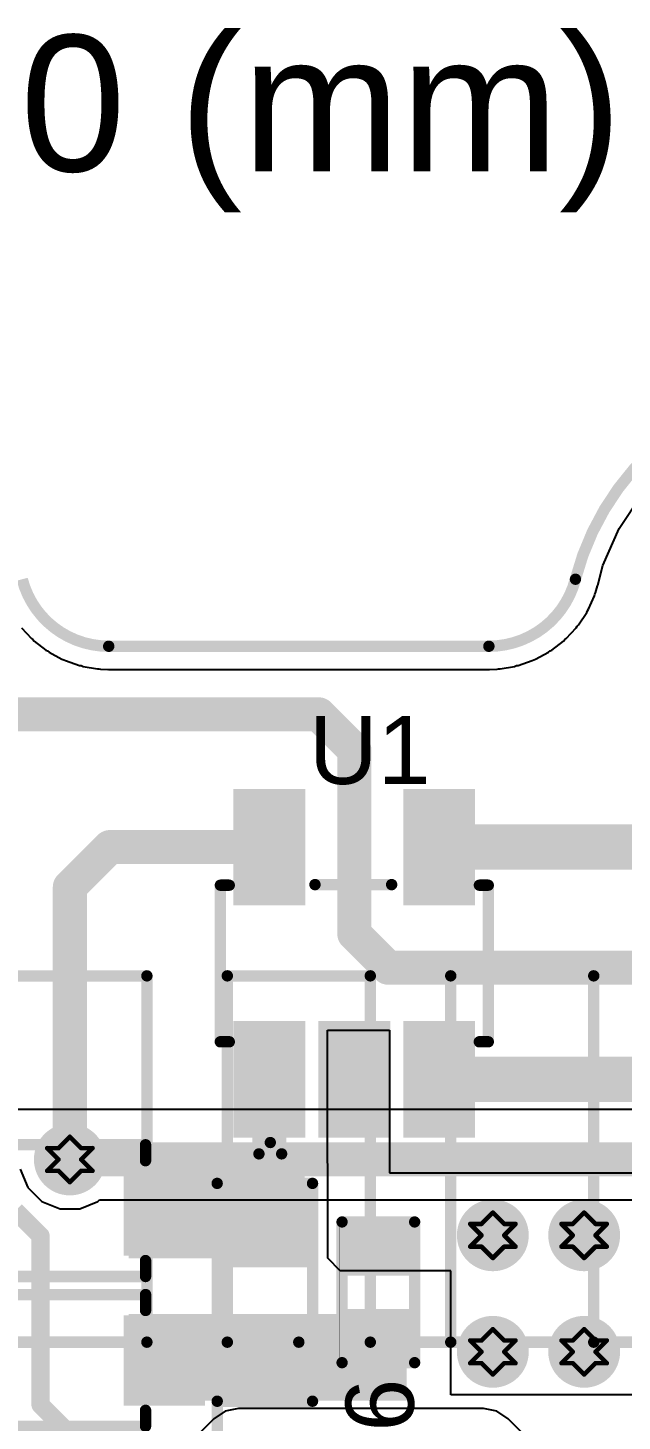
# Model space of a CAD drawing. Header units: inches. Extents: x -3 to 177, y -3 to 61.
# Drawn here: x 6.97 to 13.62, y 15.83 to 31.42 of the extents above; entities that cross this region are included whole.
import ezdxf

# ---------------------------------------------------------------- set-up
doc = ezdxf.new("R2010")
doc.units = ezdxf.units.IN
for name, color, linetype in [('Board Outline', 216, 'Continuous'), ('Bottom Layer', 5, 'Continuous'), ('Bottom Overlay', 54, 'Continuous'), ('Bottom Solder', 6, 'Continuous'), ('Dimension', 6, 'Continuous'), ('Drill Drawing', 1, 'Continuous'), ('Top Layer', 1, 'Continuous'), ('Top Overlay', 2, 'Continuous'), ('Top Paste', 8, 'Continuous'), ('Top Solder', 216, 'Continuous'), ('Via Holes', 16, 'Continuous')]:
    doc.layers.add(name, color=color, linetype=linetype)
doc.styles.add('Arial', font='', dxfattribs={"height": 0.2})
doc.styles.get('Arial').set_extended_font_data('Arial')

# ---------------------------------------------------------------- blocks, each defined once
blk = doc.blocks.new('SOT_23_5_1')
at = {"layer": 'Top Layer'}
for points in [[(-1.85, 1.25), (-0.75, 1.25), (-0.75, 0.65), (-1.85, 0.65)], [(0.75, 1.25), (1.85, 1.25), (1.85, 0.65), (0.75, 0.65)], [(-1.85, 0.3), (-0.75, 0.3), (-0.75, -0.3), (-1.85, -0.3)], [(-1.85, -0.65), (-0.75, -0.65), (-0.75, -1.25), (-1.85, -1.25)], [(0.75, -0.65), (1.85, -0.65), (1.85, -1.25), (0.75, -1.25)]]:
    blk.add_hatch(color=1, dxfattribs=at).paths.add_polyline_path(points)
at = {"layer": 'Top Paste'}
for points in [[(-1.85, 1.25), (-0.75, 1.25), (-0.75, 0.65), (-1.85, 0.65)], [(0.75, 1.25), (1.85, 1.25), (1.85, 0.65), (0.75, 0.65)], [(-1.85, 0.3), (-0.75, 0.3), (-0.75, -0.3), (-1.85, -0.3)], [(-1.85, -0.65), (-0.75, -0.65), (-0.75, -1.25), (-1.85, -1.25)], [(0.75, -0.65), (1.85, -0.65), (1.85, -1.25), (0.75, -1.25)]]:
    blk.add_hatch(color=8, dxfattribs=at).paths.add_polyline_path(points)
at = {"layer": 'Top Solder'}
for points in [[(-1.952, 1.352), (-0.648, 1.352), (-0.648, 0.548), (-1.952, 0.548)], [(0.648, 1.352), (1.952, 1.352), (1.952, 0.548), (0.648, 0.548)], [(-1.952, 0.402), (-0.648, 0.402), (-0.648, -0.402), (-1.952, -0.402)], [(-1.952, -0.548), (-0.648, -0.548), (-0.648, -1.352), (-1.952, -1.352)], [(0.648, -0.548), (1.952, -0.548), (1.952, -1.352), (0.648, -1.352)]]:
    blk.add_hatch(color=216, dxfattribs=at).paths.add_polyline_path(points)
at = {"layer": 'Top Overlay'}
for points in [[(-0.879, 1.499, 0.127, 0.127, 0), (-0.879, 1.399, 0.127, 0.127, 0)], [(-0.879, 1.499, 0.127, 0.127, 0), (0.874, 1.499, 0.127, 0.127, 0)], [(0.874, 1.499, 0.127, 0.127, 0), (0.874, 1.399, 0.127, 0.127, 0)], [(-2.134, 1.067, 0.127, 0.127, 0), (-2.134, 0.813, 0.127, 0.127, 0)], [(-2.134, 1.067, 0.127, 0.127, 0), (-2.007, 0.94, 0.127, 0.127, 0)], [(-2.007, 0.94, 0.127, 0.127, 0), (-2.134, 0.813, 0.127, 0.127, 0)], [(0.88, 0.44, 0.127, 0.127, 0), (0.88, -0.418, 0.127, 0.127, 0)], [(-0.879, -1.399, 0.127, 0.127, 0), (-0.879, -1.499, 0.127, 0.127, 0)], [(0.874, -1.399, 0.127, 0.127, 0), (0.874, -1.499, 0.127, 0.127, 0)], [(-0.879, -1.499, 0.127, 0.127, 0), (0.874, -1.499, 0.127, 0.127, 0)]]:
    blk.add_lwpolyline(points, format="xyseb", dxfattribs=at)
for points in [[(-0.911, 1.499, 0.0635, 0.0635, 1), (-0.847, 1.499, 0.0635, 0.0635, 1)], [(-0.911, 1.499, 0.0635, 0.0635, 1), (-0.847, 1.499, 0.0635, 0.0635, 1)], [(0.842, 1.499, 0.0635, 0.0635, 1), (0.905, 1.499, 0.0635, 0.0635, 1)], [(0.842, 1.499, 0.0635, 0.0635, 1), (0.905, 1.499, 0.0635, 0.0635, 1)], [(-0.911, 1.399, 0.0635, 0.0635, 1), (-0.847, 1.399, 0.0635, 0.0635, 1)], [(0.842, 1.399, 0.0635, 0.0635, 1), (0.905, 1.399, 0.0635, 0.0635, 1)], [(-2.165, 1.067, 0.0635, 0.0635, 1), (-2.102, 1.067, 0.0635, 0.0635, 1)], [(-2.165, 1.067, 0.0635, 0.0635, 1), (-2.102, 1.067, 0.0635, 0.0635, 1)], [(-2.038, 0.94, 0.0635, 0.0635, 1), (-1.975, 0.94, 0.0635, 0.0635, 1)], [(-2.038, 0.94, 0.0635, 0.0635, 1), (-1.975, 0.94, 0.0635, 0.0635, 1)], [(-2.165, 0.813, 0.0635, 0.0635, 1), (-2.102, 0.813, 0.0635, 0.0635, 1)], [(-2.165, 0.813, 0.0635, 0.0635, 1), (-2.102, 0.813, 0.0635, 0.0635, 1)], [(0.848, 0.44, 0.0635, 0.0635, 1), (0.912, 0.44, 0.0635, 0.0635, 1)], [(0.848, -0.418, 0.0635, 0.0635, 1), (0.912, -0.418, 0.0635, 0.0635, 1)], [(-0.911, -1.399, 0.0635, 0.0635, 1), (-0.847, -1.399, 0.0635, 0.0635, 1)], [(0.842, -1.399, 0.0635, 0.0635, 1), (0.905, -1.399, 0.0635, 0.0635, 1)], [(-0.911, -1.499, 0.0635, 0.0635, 1), (-0.847, -1.499, 0.0635, 0.0635, 1)], [(-0.911, -1.499, 0.0635, 0.0635, 1), (-0.847, -1.499, 0.0635, 0.0635, 1)], [(0.842, -1.499, 0.0635, 0.0635, 1), (0.905, -1.499, 0.0635, 0.0635, 1)], [(0.842, -1.499, 0.0635, 0.0635, 1), (0.905, -1.499, 0.0635, 0.0635, 1)]]:
    blk.add_lwpolyline(points, format="xyseb", close=True, dxfattribs=at)
blk = doc.blocks.new('SOD_323_8')
at = {"layer": 'Top Layer'}
for points in [[(-0.75, -0.45), (-1.55, -0.45), (-1.55, 0.45), (-0.75, 0.45)], [(1.55, -0.45), (0.75, -0.45), (0.75, 0.45), (1.55, 0.45)]]:
    blk.add_hatch(color=1, dxfattribs=at).paths.add_polyline_path(points)
at = {"layer": 'Top Overlay'}
for points in [[(-2.007, 0.483), (-0.914, 0.483), (-0.914, 0.787), (-2.007, 0.787)], [(-2.007, -0.508), (-1.575, -0.508), (-1.575, 0.508), (-2.007, 0.508)], [(-2.007, -0.787), (-0.914, -0.787), (-0.914, -0.483), (-2.007, -0.483)]]:
    blk.add_hatch(color=2, dxfattribs=at).paths.add_polyline_path(points)
at = {"layer": 'Top Paste'}
for points in [[(-0.75, -0.45), (-1.55, -0.45), (-1.55, 0.45), (-0.75, 0.45)], [(1.55, -0.45), (0.75, -0.45), (0.75, 0.45), (1.55, 0.45)]]:
    blk.add_hatch(color=8, dxfattribs=at).paths.add_polyline_path(points)
at = {"layer": 'Top Solder'}
for points in [[(-0.695, -0.505), (-1.605, -0.505), (-1.605, 0.505), (-0.695, 0.505)], [(1.605, -0.505), (0.695, -0.505), (0.695, 0.505), (1.605, 0.505)]]:
    blk.add_hatch(color=216, dxfattribs=at).paths.add_polyline_path(points)
at = {"layer": 'Top Overlay'}
for points in [[(-0.914, 0.737, 0.127, 0.127, 0), (0.94, 0.737, 0.127, 0.127, 0)], [(0.94, 0.559, 0.127, 0.127, 0), (0.94, 0.737, 0.127, 0.127, 0)], [(0.94, -0.737, 0.127, 0.127, 0), (0.94, -0.559, 0.127, 0.127, 0)], [(-0.914, -0.737, 0.127, 0.127, 0), (0.94, -0.737, 0.127, 0.127, 0)]]:
    blk.add_lwpolyline(points, format="xyseb", dxfattribs=at)
for points in [[(-0.946, 0.737, 0.0635, 0.0635, 1), (-0.883, 0.737, 0.0635, 0.0635, 1)], [(0.908, 0.737, 0.0635, 0.0635, 1), (0.972, 0.737, 0.0635, 0.0635, 1)], [(0.908, 0.737, 0.0635, 0.0635, 1), (0.972, 0.737, 0.0635, 0.0635, 1)], [(0.908, 0.559, 0.0635, 0.0635, 1), (0.972, 0.559, 0.0635, 0.0635, 1)], [(0.908, -0.559, 0.0635, 0.0635, 1), (0.972, -0.559, 0.0635, 0.0635, 1)], [(-0.946, -0.737, 0.0635, 0.0635, 1), (-0.883, -0.737, 0.0635, 0.0635, 1)], [(0.908, -0.737, 0.0635, 0.0635, 1), (0.972, -0.737, 0.0635, 0.0635, 1)], [(0.908, -0.737, 0.0635, 0.0635, 1), (0.972, -0.737, 0.0635, 0.0635, 1)]]:
    blk.add_lwpolyline(points, format="xyseb", close=True, dxfattribs=at)
blk = doc.blocks.new('SOD_323_9')
at = {"layer": 'Top Layer'}
for points in [[(-0.75, -0.45), (-1.55, -0.45), (-1.55, 0.45), (-0.75, 0.45)], [(1.55, -0.45), (0.75, -0.45), (0.75, 0.45), (1.55, 0.45)]]:
    blk.add_hatch(color=1, dxfattribs=at).paths.add_polyline_path(points)
at = {"layer": 'Top Overlay'}
for points in [[(-2.007, 0.483), (-0.914, 0.483), (-0.914, 0.787), (-2.007, 0.787)], [(-2.007, -0.508), (-1.575, -0.508), (-1.575, 0.508), (-2.007, 0.508)], [(-2.007, -0.787), (-0.914, -0.787), (-0.914, -0.483), (-2.007, -0.483)]]:
    blk.add_hatch(color=2, dxfattribs=at).paths.add_polyline_path(points)
at = {"layer": 'Top Paste'}
for points in [[(-0.75, -0.45), (-1.55, -0.45), (-1.55, 0.45), (-0.75, 0.45)], [(1.55, -0.45), (0.75, -0.45), (0.75, 0.45), (1.55, 0.45)]]:
    blk.add_hatch(color=8, dxfattribs=at).paths.add_polyline_path(points)
at = {"layer": 'Top Solder'}
for points in [[(-0.695, -0.505), (-1.605, -0.505), (-1.605, 0.505), (-0.695, 0.505)], [(1.605, -0.505), (0.695, -0.505), (0.695, 0.505), (1.605, 0.505)]]:
    blk.add_hatch(color=216, dxfattribs=at).paths.add_polyline_path(points)
at = {"layer": 'Top Overlay'}
for points in [[(-0.914, 0.737, 0.127, 0.127, 0), (0.94, 0.737, 0.127, 0.127, 0)], [(0.94, 0.559, 0.127, 0.127, 0), (0.94, 0.737, 0.127, 0.127, 0)], [(0.94, -0.737, 0.127, 0.127, 0), (0.94, -0.559, 0.127, 0.127, 0)], [(-0.914, -0.737, 0.127, 0.127, 0), (0.94, -0.737, 0.127, 0.127, 0)]]:
    blk.add_lwpolyline(points, format="xyseb", dxfattribs=at)
for points in [[(-0.946, 0.737, 0.0635, 0.0635, 1), (-0.883, 0.737, 0.0635, 0.0635, 1)], [(0.908, 0.737, 0.0635, 0.0635, 1), (0.972, 0.737, 0.0635, 0.0635, 1)], [(0.908, 0.737, 0.0635, 0.0635, 1), (0.972, 0.737, 0.0635, 0.0635, 1)], [(0.908, 0.559, 0.0635, 0.0635, 1), (0.972, 0.559, 0.0635, 0.0635, 1)], [(0.908, -0.559, 0.0635, 0.0635, 1), (0.972, -0.559, 0.0635, 0.0635, 1)], [(-0.946, -0.737, 0.0635, 0.0635, 1), (-0.883, -0.737, 0.0635, 0.0635, 1)], [(0.908, -0.737, 0.0635, 0.0635, 1), (0.972, -0.737, 0.0635, 0.0635, 1)], [(0.908, -0.737, 0.0635, 0.0635, 1), (0.972, -0.737, 0.0635, 0.0635, 1)]]:
    blk.add_lwpolyline(points, format="xyseb", close=True, dxfattribs=at)
blk = doc.blocks.new('R___0402_14')
at = {"layer": 'Top Layer'}
for points in [[(-0.699, -0.318), (-0.699, 0.317), (-0.241, 0.317), (-0.241, -0.318)], [(0.241, -0.318), (0.241, 0.317), (0.699, 0.317), (0.699, -0.318)]]:
    blk.add_hatch(color=1, dxfattribs=at).paths.add_polyline_path(points)
at = {"layer": 'Top Paste'}
for points in [[(-0.699, -0.318), (-0.699, 0.317), (-0.241, 0.317), (-0.241, -0.318)], [(0.241, -0.318), (0.241, 0.317), (0.699, 0.317), (0.699, -0.318)]]:
    blk.add_hatch(color=8, dxfattribs=at).paths.add_polyline_path(points)
at = {"layer": 'Top Solder'}
for points in [[(-0.754, -0.373), (-0.754, 0.373), (-0.186, 0.373), (-0.186, -0.373)], [(0.186, -0.373), (0.186, 0.373), (0.754, 0.373), (0.754, -0.373)]]:
    blk.add_hatch(color=216, dxfattribs=at).paths.add_polyline_path(points)
at = {"layer": 'Top Overlay'}
for points in [[(0.787, 0.406, 0.127, 0.127, 0), (-0.787, 0.406, 0.127, 0.127, 0)], [(-0.787, -0.406, 0.127, 0.127, 0), (-0.787, 0.406, 0.127, 0.127, 0)], [(0.787, -0.406, 0.127, 0.127, 0), (0.787, 0.406, 0.127, 0.127, 0)], [(0.787, -0.406, 0.127, 0.127, 0), (-0.787, -0.406, 0.127, 0.127, 0)], [(0.813, -0.432, 0.00323, 0.00323, 0), (-0.813, -0.432, 0.00323, 0.00323, 0)]]:
    blk.add_lwpolyline(points, format="xyseb", dxfattribs=at)
for points in [[(-0.819, 0.406, 0.0635, 0.0635, 1), (-0.756, 0.406, 0.0635, 0.0635, 1)], [(-0.819, 0.406, 0.0635, 0.0635, 1), (-0.756, 0.406, 0.0635, 0.0635, 1)], [(0.756, 0.406, 0.0635, 0.0635, 1), (0.819, 0.406, 0.0635, 0.0635, 1)], [(0.756, 0.406, 0.0635, 0.0635, 1), (0.819, 0.406, 0.0635, 0.0635, 1)], [(-0.819, -0.406, 0.0635, 0.0635, 1), (-0.756, -0.406, 0.0635, 0.0635, 1)], [(-0.819, -0.406, 0.0635, 0.0635, 1), (-0.756, -0.406, 0.0635, 0.0635, 1)], [(-0.814, -0.432, 0.00161, 0.00161, 1), (-0.812, -0.432, 0.00161, 0.00161, 1)], [(0.756, -0.406, 0.0635, 0.0635, 1), (0.819, -0.406, 0.0635, 0.0635, 1)], [(0.756, -0.406, 0.0635, 0.0635, 1), (0.819, -0.406, 0.0635, 0.0635, 1)], [(0.812, -0.432, 0.00161, 0.00161, 1), (0.814, -0.432, 0.00161, 0.00161, 1)]]:
    blk.add_lwpolyline(points, format="xyseb", close=True, dxfattribs=at)
blk = doc.blocks.new('R___0603_15')
at = {"layer": 'Top Layer'}
for points in [[(-0.381, 0.4445), (-0.381, -0.4445), (-1.143, -0.4445), (-1.143, 0.4445)], [(1.143, 0.4445), (1.143, -0.4445), (0.381, -0.4445), (0.381, 0.4445)]]:
    blk.add_hatch(color=1, dxfattribs=at).paths.add_polyline_path(points)
at = {"layer": 'Top Paste'}
for points in [[(-0.381, 0.4445), (-0.381, -0.4445), (-1.143, -0.4445), (-1.143, 0.4445)], [(1.143, 0.4445), (1.143, -0.4445), (0.381, -0.4445), (0.381, 0.4445)]]:
    blk.add_hatch(color=8, dxfattribs=at).paths.add_polyline_path(points)
at = {"layer": 'Top Solder'}
for points in [[(-0.2794, 0.5461), (-0.2794, -0.5461), (-1.2446, -0.5461), (-1.2446, 0.5461)], [(1.2446, 0.5461), (1.2446, -0.5461), (0.2794, -0.5461), (0.2794, 0.5461)]]:
    blk.add_hatch(color=216, dxfattribs=at).paths.add_polyline_path(points)
at = {"layer": 'Top Overlay'}
for points in [[(-1.2192, 0.5334, 0.127, 0.127, 0), (1.2192, 0.5334, 0.127, 0.127, 0)], [(-1.2192, 0.5334, 0.127, 0.127, 0), (-1.2192, -0.5334, 0.127, 0.127, 0)], [(1.2192, 0.5334, 0.127, 0.127, 0), (1.2192, -0.5334, 0.127, 0.127, 0)], [(-1.2192, -0.5334, 0.127, 0.127, 0), (1.2192, -0.5334, 0.127, 0.127, 0)]]:
    blk.add_lwpolyline(points, format="xyseb", dxfattribs=at)
for points in [[(-1.25095, 0.5334, 0.0635, 0.0635, 1), (-1.18745, 0.5334, 0.0635, 0.0635, 1)], [(-1.25095, 0.5334, 0.0635, 0.0635, 1), (-1.18745, 0.5334, 0.0635, 0.0635, 1)], [(1.18745, 0.5334, 0.0635, 0.0635, 1), (1.25095, 0.5334, 0.0635, 0.0635, 1)], [(1.18745, 0.5334, 0.0635, 0.0635, 1), (1.25095, 0.5334, 0.0635, 0.0635, 1)], [(-1.25095, -0.5334, 0.0635, 0.0635, 1), (-1.18745, -0.5334, 0.0635, 0.0635, 1)], [(-1.25095, -0.5334, 0.0635, 0.0635, 1), (-1.18745, -0.5334, 0.0635, 0.0635, 1)], [(1.18745, -0.5334, 0.0635, 0.0635, 1), (1.25095, -0.5334, 0.0635, 0.0635, 1)], [(1.18745, -0.5334, 0.0635, 0.0635, 1), (1.25095, -0.5334, 0.0635, 0.0635, 1)]]:
    blk.add_lwpolyline(points, format="xyseb", close=True, dxfattribs=at)
blk = doc.blocks.new('B01_A_7P_R4_MALE_B_20')
at = {"layer": 'Bottom Overlay'}
for points in [[(-3.3, 6.811, 0.127, 0.127, 0), (-1.7, 6.811, 0.127, 0.127, 0)], [(-1.7, 2.711, 0.127, 0.127, 0), (-1.7, 6.811, 0.127, 0.127, 0)], [(-0.8, 2.711, 0.127, 0.127, 0), (-0.8, 6.811, 0.127, 0.127, 0)], [(-0.8, 6.811, 0.127, 0.127, 0), (0.8, 6.811, 0.127, 0.127, 0)], [(0.8, 2.711, 0.127, 0.127, 0), (0.8, 6.811, 0.127, 0.127, 0)], [(1.7, 2.711, 0.127, 0.127, 0), (1.7, 6.811, 0.127, 0.127, 0)], [(1.7, 6.811, 0.127, 0.127, 0), (3.3, 6.811, 0.127, 0.127, 0)], [(3.3, 2.711, 0.127, 0.127, 0), (3.3, 6.811, 0.127, 0.127, 0)], [(-9.75, 2.711, 0.127, 0.127, 0), (0, 2.711, 0.127, 0.127, 0)], [(0, 2.711, 0.127, 0.127, 0), (9.75, 2.711, 0.127, 0.127, 0)]]:
    blk.add_lwpolyline(points, format="xyseb", dxfattribs=at)
for points in [[(-1.732, 6.811, 0.0635, 0.0635, 1), (-1.668, 6.811, 0.0635, 0.0635, 1)], [(-1.732, 6.811, 0.0635, 0.0635, 1), (-1.668, 6.811, 0.0635, 0.0635, 1)], [(-0.832, 6.811, 0.0635, 0.0635, 1), (-0.768, 6.811, 0.0635, 0.0635, 1)], [(-0.832, 6.811, 0.0635, 0.0635, 1), (-0.768, 6.811, 0.0635, 0.0635, 1)], [(0.768, 6.811, 0.0635, 0.0635, 1), (0.832, 6.811, 0.0635, 0.0635, 1)], [(0.768, 6.811, 0.0635, 0.0635, 1), (0.832, 6.811, 0.0635, 0.0635, 1)], [(1.668, 6.811, 0.0635, 0.0635, 1), (1.732, 6.811, 0.0635, 0.0635, 1)], [(1.668, 6.811, 0.0635, 0.0635, 1), (1.732, 6.811, 0.0635, 0.0635, 1)], [(3.268, 6.811, 0.0635, 0.0635, 1), (3.332, 6.811, 0.0635, 0.0635, 1)], [(3.268, 6.811, 0.0635, 0.0635, 1), (3.332, 6.811, 0.0635, 0.0635, 1)], [(-1.732, 2.711, 0.0635, 0.0635, 1), (-1.668, 2.711, 0.0635, 0.0635, 1)], [(-0.832, 2.711, 0.0635, 0.0635, 1), (-0.768, 2.711, 0.0635, 0.0635, 1)], [(-0.032, 2.711, 0.0635, 0.0635, 1), (0.032, 2.711, 0.0635, 0.0635, 1)], [(-0.032, 2.711, 0.0635, 0.0635, 1), (0.032, 2.711, 0.0635, 0.0635, 1)], [(0.768, 2.711, 0.0635, 0.0635, 1), (0.832, 2.711, 0.0635, 0.0635, 1)], [(1.668, 2.711, 0.0635, 0.0635, 1), (1.732, 2.711, 0.0635, 0.0635, 1)], [(3.268, 2.711, 0.0635, 0.0635, 1), (3.332, 2.711, 0.0635, 0.0635, 1)]]:
    blk.add_lwpolyline(points, format="xyseb", close=True, dxfattribs=at)

msp = doc.modelspace()

# ---------------------------------------------------------------- hatches: boundary and pattern name
at = {"layer": 'Bottom Layer'}
h = msp.add_hatch(color=5, dxfattribs=at)
edge = h.paths.add_edge_path()
edge.add_arc((7.438, 18.756), 0.3, 0, 360)
h = msp.add_hatch(color=5, dxfattribs=at)
edge = h.paths.add_edge_path()
edge.add_arc((12.171, 17.907), 0.3, 0, 360)
h = msp.add_hatch(color=5, dxfattribs=at)
edge = h.paths.add_edge_path()
edge.add_arc((13.193, 17.907), 0.3, 0, 360)
h = msp.add_hatch(color=5, dxfattribs=at)
edge = h.paths.add_edge_path()
edge.add_arc((12.171, 16.603), 0.3, 0, 360)
h = msp.add_hatch(color=5, dxfattribs=at)
edge = h.paths.add_edge_path()
edge.add_arc((13.193, 16.603), 0.3, 0, 360)
at = {"layer": 'Bottom Solder'}
h = msp.add_hatch(color=6, dxfattribs=at)
edge = h.paths.add_edge_path()
edge.add_arc((7.438, 18.756), 0.402, 0, 360)
h = msp.add_hatch(color=6, dxfattribs=at)
edge = h.paths.add_edge_path()
edge.add_arc((12.171, 17.907), 0.402, 0, 360)
h = msp.add_hatch(color=6, dxfattribs=at)
edge = h.paths.add_edge_path()
edge.add_arc((13.193, 17.907), 0.402, 0, 360)
h = msp.add_hatch(color=6, dxfattribs=at)
edge = h.paths.add_edge_path()
edge.add_arc((12.171, 16.603), 0.402, 0, 360)
h = msp.add_hatch(color=6, dxfattribs=at)
edge = h.paths.add_edge_path()
edge.add_arc((13.193, 16.603), 0.402, 0, 360)
at = {"layer": 'Top Layer'}
h = msp.add_hatch(color=1, dxfattribs=at)
edge = h.paths.add_edge_path()
edge.add_arc((7.438, 18.756), 0.3, 0, 360)
for points in [[(8.095, 17.65), (10.065, 17.65), (10.065, 18.704), (8.095, 18.704)], [(8.095, 16.057), (11.208, 16.057), (11.208, 17.027), (8.095, 17.027)]]:
    msp.add_hatch(color=1, dxfattribs=at).paths.add_polyline_path(points)
h = msp.add_hatch(color=1, dxfattribs=at)
edge = h.paths.add_edge_path()
edge.add_arc((12.171, 17.907), 0.3, 0, 360)
h = msp.add_hatch(color=1, dxfattribs=at)
edge = h.paths.add_edge_path()
edge.add_arc((13.193, 17.907), 0.3, 0, 360)
h = msp.add_hatch(color=1, dxfattribs=at)
edge = h.paths.add_edge_path()
edge.add_arc((12.171, 16.603), 0.3, 0, 360)
h = msp.add_hatch(color=1, dxfattribs=at)
edge = h.paths.add_edge_path()
edge.add_arc((13.193, 16.603), 0.3, 0, 360)
at = {"layer": 'Top Solder'}
h = msp.add_hatch(color=216, dxfattribs=at)
edge = h.paths.add_edge_path()
edge.add_arc((7.438, 18.756), 0.402, 0, 360)
h = msp.add_hatch(color=216, dxfattribs=at)
edge = h.paths.add_edge_path()
edge.add_arc((12.171, 17.907), 0.402, 0, 360)
h = msp.add_hatch(color=216, dxfattribs=at)
edge = h.paths.add_edge_path()
edge.add_arc((13.193, 17.907), 0.402, 0, 360)
h = msp.add_hatch(color=216, dxfattribs=at)
edge = h.paths.add_edge_path()
edge.add_arc((12.171, 16.603), 0.402, 0, 360)
h = msp.add_hatch(color=216, dxfattribs=at)
edge = h.paths.add_edge_path()
edge.add_arc((13.193, 16.603), 0.402, 0, 360)
at = {"layer": 'Via Holes'}
h = msp.add_hatch(color=7, dxfattribs=at)
edge = h.paths.add_edge_path()
edge.add_arc((7.438, 18.756), 0.15, 0, 360)
h = msp.add_hatch(color=7, dxfattribs=at)
edge = h.paths.add_edge_path()
edge.add_arc((12.171, 17.907), 0.15, 0, 360)
h = msp.add_hatch(color=7, dxfattribs=at)
edge = h.paths.add_edge_path()
edge.add_arc((13.193, 17.907), 0.15, 0, 360)
h = msp.add_hatch(color=7, dxfattribs=at)
edge = h.paths.add_edge_path()
edge.add_arc((12.171, 16.603), 0.15, 0, 360)
h = msp.add_hatch(color=7, dxfattribs=at)
edge = h.paths.add_edge_path()
edge.add_arc((13.193, 16.603), 0.15, 0, 360)

# ---------------------------------------------------------------- linework, layer by layer
at = {"layer": 'Board Outline'}
for points in [[(13.095, 25.25, 0.127, 0.127, -0.341999), (16, 27.5, 0.127, 0.127, 0)], [(7.873, 24.5, 0.127, 0.127, -0.341999), (6.905, 25.25, 0.127, 0.127, 0)], [(13.095, 25.25, 0.127, 0.127, -0.341999), (12.127, 24.5, 0.127, 0.127, 0)], [(7.873, 24.5, 0.127, 0.127, 0), (12.127, 24.5, 0.127, 0.127, 0)]]:
    msp.add_lwpolyline(points, format="xyseb", dxfattribs=at)
for points in [[(13.064, 25.25, 0.0635, 0.0635, 1), (13.127, 25.25, 0.0635, 0.0635, 1)], [(13.064, 25.25, 0.0635, 0.0635, 1), (13.127, 25.25, 0.0635, 0.0635, 1)], [(7.841, 24.5, 0.0635, 0.0635, 1), (7.905, 24.5, 0.0635, 0.0635, 1)], [(7.841, 24.5, 0.0635, 0.0635, 1), (7.905, 24.5, 0.0635, 0.0635, 1)], [(12.095, 24.5, 0.0635, 0.0635, 1), (12.159, 24.5, 0.0635, 0.0635, 1)], [(12.095, 24.5, 0.0635, 0.0635, 1), (12.159, 24.5, 0.0635, 0.0635, 1)]]:
    msp.add_lwpolyline(points, format="xyseb", close=True, dxfattribs=at)
at = {"layer": 'Bottom Layer'}
for p, q in [((13.586, 25.818), (13.835, 26.196)), ((13.403, 25.404), (13.586, 25.818)), ((13.346, 25.185), (13.403, 25.404)), ((13.319, 25.096), (13.343, 25.175)), ((13.343, 25.175), (13.344, 25.18)), ((13.344, 25.18), (13.346, 25.185)), ((13.241, 24.916), (13.308, 25.066)), ((13.308, 25.066), (13.312, 25.082)), ((13.312, 25.082), (13.319, 25.096)), ((13.13, 24.741), (13.221, 24.878)), ((13.221, 24.878), (13.229, 24.898)), ((13.229, 24.898), (13.241, 24.916)), ((6.896, 24.707), (7.008, 24.587)), ((12.992, 24.587), (13.104, 24.707)), ((13.104, 24.707), (13.115, 24.726)), ((13.115, 24.726), (13.13, 24.741)), ((7.008, 24.587), (7.025, 24.574)), ((7.025, 24.574), (7.039, 24.558)), ((7.039, 24.558), (7.169, 24.457)), ((12.831, 24.457), (12.961, 24.558)), ((12.961, 24.558), (12.975, 24.574)), ((12.975, 24.574), (12.992, 24.587)), ((7.169, 24.457), (7.188, 24.447)), ((7.188, 24.447), (7.205, 24.434)), ((7.205, 24.434), (7.35, 24.356)), ((7.35, 24.356), (7.37, 24.349)), ((7.37, 24.349), (7.389, 24.339)), ((7.389, 24.339), (7.545, 24.285)), ((12.455, 24.285), (12.611, 24.339)), ((12.611, 24.339), (12.63, 24.349)), ((12.63, 24.349), (12.65, 24.356)), ((12.65, 24.356), (12.795, 24.434)), ((12.795, 24.434), (12.812, 24.447)), ((12.812, 24.447), (12.831, 24.457)), ((7.545, 24.285), (7.566, 24.283)), ((7.566, 24.283), (7.586, 24.275)), ((7.586, 24.275), (7.748, 24.248)), ((7.748, 24.248), (7.764, 24.248)), ((7.764, 24.248), (7.78, 24.245)), ((7.78, 24.245), (7.862, 24.241)), ((7.862, 24.241), (7.868, 24.242)), ((7.868, 24.242), (7.873, 24.241)), ((7.873, 24.241), (12.127, 24.241)), ((12.127, 24.241), (12.132, 24.242)), ((12.132, 24.242), (12.138, 24.241)), ((12.138, 24.241), (12.22, 24.245)), ((12.22, 24.245), (12.236, 24.248)), ((12.236, 24.248), (12.252, 24.248)), ((12.252, 24.248), (12.414, 24.275)), ((12.414, 24.275), (12.434, 24.283)), ((12.434, 24.283), (12.455, 24.285)), ((22.241, 19.315), (3.099, 19.315)), ((6.884, 18.646), (6.969, 18.442)), ((6.969, 18.442), (7.124, 18.286)), ((7.124, 18.286), (7.328, 18.202)), ((7.548, 18.202), (7.752, 18.286)), ((7.752, 18.286), (7.768, 18.303)), ((7.768, 18.303), (17.507, 18.303)), ((7.328, 18.202), (7.548, 18.202)), ((9.175, 15.937), (9.049, 15.853)), ((9.324, 15.967), (9.175, 15.937)), ((12.067, 15.967), (9.324, 15.967)), ((12.216, 15.937), (12.067, 15.967)), ((12.342, 15.853), (12.216, 15.937)), ((9.049, 15.853), (8.473, 15.276)), ((12.775, 15.42), (12.342, 15.853))]:
    msp.add_line(p, q, dxfattribs=at)
msp.add_lwpolyline([(7.539, 18.756, 0.381, 0.381, 0), (18.023, 18.756, 0.381, 0.381, 0)], format="xyseb", dxfattribs=at)
msp.add_lwpolyline([(7.444, 18.756, 0.191, 0.191, 1), (7.635, 18.756, 0.191, 0.191, 1)], format="xyseb", close=True, dxfattribs=at)
at = {"layer": 'Drill Drawing'}
for points in [[(7.311, 18.883, 0.0508, 0.0508, 0), (7.438, 19.01, 0.0508, 0.0508, 0)], [(7.438, 19.01, 0.0508, 0.0508, 0), (7.565, 18.883, 0.0508, 0.0508, 0)], [(7.184, 18.883, 0.0508, 0.0508, 0), (7.311, 18.756, 0.0508, 0.0508, 0)], [(7.184, 18.883, 0.0508, 0.0508, 0), (7.311, 18.883, 0.0508, 0.0508, 0)], [(7.565, 18.883, 0.0508, 0.0508, 0), (7.692, 18.883, 0.0508, 0.0508, 0)], [(7.565, 18.756, 0.0508, 0.0508, 0), (7.692, 18.883, 0.0508, 0.0508, 0)], [(7.184, 18.629, 0.0508, 0.0508, 0), (7.311, 18.756, 0.0508, 0.0508, 0)], [(7.565, 18.756, 0.0508, 0.0508, 0), (7.692, 18.629, 0.0508, 0.0508, 0)], [(7.184, 18.629, 0.0508, 0.0508, 0), (7.311, 18.629, 0.0508, 0.0508, 0)], [(7.311, 18.629, 0.0508, 0.0508, 0), (7.438, 18.502, 0.0508, 0.0508, 0)], [(7.438, 18.502, 0.0508, 0.0508, 0), (7.565, 18.629, 0.0508, 0.0508, 0)], [(7.565, 18.629, 0.0508, 0.0508, 0), (7.692, 18.629, 0.0508, 0.0508, 0)], [(12.044, 18.034, 0.0508, 0.0508, 0), (12.171, 18.161, 0.0508, 0.0508, 0)], [(12.171, 18.161, 0.0508, 0.0508, 0), (12.298, 18.034, 0.0508, 0.0508, 0)], [(13.066, 18.034, 0.0508, 0.0508, 0), (13.193, 18.161, 0.0508, 0.0508, 0)], [(13.193, 18.161, 0.0508, 0.0508, 0), (13.32, 18.034, 0.0508, 0.0508, 0)], [(11.917, 18.034, 0.0508, 0.0508, 0), (12.044, 17.907, 0.0508, 0.0508, 0)], [(11.917, 18.034, 0.0508, 0.0508, 0), (12.044, 18.034, 0.0508, 0.0508, 0)], [(12.298, 18.034, 0.0508, 0.0508, 0), (12.425, 18.034, 0.0508, 0.0508, 0)], [(12.298, 17.907, 0.0508, 0.0508, 0), (12.425, 18.034, 0.0508, 0.0508, 0)], [(12.939, 18.034, 0.0508, 0.0508, 0), (13.066, 17.907, 0.0508, 0.0508, 0)], [(12.939, 18.034, 0.0508, 0.0508, 0), (13.066, 18.034, 0.0508, 0.0508, 0)], [(13.32, 18.034, 0.0508, 0.0508, 0), (13.447, 18.034, 0.0508, 0.0508, 0)], [(13.32, 17.907, 0.0508, 0.0508, 0), (13.447, 18.034, 0.0508, 0.0508, 0)], [(11.917, 17.78, 0.0508, 0.0508, 0), (12.044, 17.907, 0.0508, 0.0508, 0)], [(11.917, 17.78, 0.0508, 0.0508, 0), (12.044, 17.78, 0.0508, 0.0508, 0)], [(12.044, 17.78, 0.0508, 0.0508, 0), (12.171, 17.653, 0.0508, 0.0508, 0)], [(12.171, 17.653, 0.0508, 0.0508, 0), (12.298, 17.78, 0.0508, 0.0508, 0)], [(12.298, 17.907, 0.0508, 0.0508, 0), (12.425, 17.78, 0.0508, 0.0508, 0)], [(12.298, 17.78, 0.0508, 0.0508, 0), (12.425, 17.78, 0.0508, 0.0508, 0)], [(12.939, 17.78, 0.0508, 0.0508, 0), (13.066, 17.907, 0.0508, 0.0508, 0)], [(12.939, 17.78, 0.0508, 0.0508, 0), (13.066, 17.78, 0.0508, 0.0508, 0)], [(13.066, 17.78, 0.0508, 0.0508, 0), (13.193, 17.653, 0.0508, 0.0508, 0)], [(13.193, 17.653, 0.0508, 0.0508, 0), (13.32, 17.78, 0.0508, 0.0508, 0)], [(13.32, 17.907, 0.0508, 0.0508, 0), (13.447, 17.78, 0.0508, 0.0508, 0)], [(13.32, 17.78, 0.0508, 0.0508, 0), (13.447, 17.78, 0.0508, 0.0508, 0)], [(12.044, 16.73, 0.0508, 0.0508, 0), (12.171, 16.857, 0.0508, 0.0508, 0)], [(12.171, 16.857, 0.0508, 0.0508, 0), (12.298, 16.73, 0.0508, 0.0508, 0)], [(13.066, 16.73, 0.0508, 0.0508, 0), (13.193, 16.857, 0.0508, 0.0508, 0)], [(13.193, 16.857, 0.0508, 0.0508, 0), (13.32, 16.73, 0.0508, 0.0508, 0)], [(11.917, 16.73, 0.0508, 0.0508, 0), (12.044, 16.603, 0.0508, 0.0508, 0)], [(11.917, 16.73, 0.0508, 0.0508, 0), (12.044, 16.73, 0.0508, 0.0508, 0)], [(12.298, 16.73, 0.0508, 0.0508, 0), (12.425, 16.73, 0.0508, 0.0508, 0)], [(12.298, 16.603, 0.0508, 0.0508, 0), (12.425, 16.73, 0.0508, 0.0508, 0)], [(12.939, 16.73, 0.0508, 0.0508, 0), (13.066, 16.603, 0.0508, 0.0508, 0)], [(12.939, 16.73, 0.0508, 0.0508, 0), (13.066, 16.73, 0.0508, 0.0508, 0)], [(13.32, 16.73, 0.0508, 0.0508, 0), (13.447, 16.73, 0.0508, 0.0508, 0)], [(13.32, 16.603, 0.0508, 0.0508, 0), (13.447, 16.73, 0.0508, 0.0508, 0)], [(11.917, 16.476, 0.0508, 0.0508, 0), (12.044, 16.603, 0.0508, 0.0508, 0)], [(12.298, 16.603, 0.0508, 0.0508, 0), (12.425, 16.476, 0.0508, 0.0508, 0)], [(12.939, 16.476, 0.0508, 0.0508, 0), (13.066, 16.603, 0.0508, 0.0508, 0)], [(13.32, 16.603, 0.0508, 0.0508, 0), (13.447, 16.476, 0.0508, 0.0508, 0)], [(11.917, 16.476, 0.0508, 0.0508, 0), (12.044, 16.476, 0.0508, 0.0508, 0)], [(12.044, 16.476, 0.0508, 0.0508, 0), (12.171, 16.349, 0.0508, 0.0508, 0)], [(12.171, 16.349, 0.0508, 0.0508, 0), (12.298, 16.476, 0.0508, 0.0508, 0)], [(12.298, 16.476, 0.0508, 0.0508, 0), (12.425, 16.476, 0.0508, 0.0508, 0)], [(12.939, 16.476, 0.0508, 0.0508, 0), (13.066, 16.476, 0.0508, 0.0508, 0)], [(13.066, 16.476, 0.0508, 0.0508, 0), (13.193, 16.349, 0.0508, 0.0508, 0)], [(13.193, 16.349, 0.0508, 0.0508, 0), (13.32, 16.476, 0.0508, 0.0508, 0)], [(13.32, 16.476, 0.0508, 0.0508, 0), (13.447, 16.476, 0.0508, 0.0508, 0)]]:
    msp.add_lwpolyline(points, format="xyseb", dxfattribs=at)
for points in [[(7.425, 19.01, 0.0254, 0.0254, 1), (7.451, 19.01, 0.0254, 0.0254, 1)], [(7.425, 19.01, 0.0254, 0.0254, 1), (7.451, 19.01, 0.0254, 0.0254, 1)], [(7.171, 18.883, 0.0254, 0.0254, 1), (7.197, 18.883, 0.0254, 0.0254, 1)], [(7.171, 18.883, 0.0254, 0.0254, 1), (7.197, 18.883, 0.0254, 0.0254, 1)], [(7.298, 18.883, 0.0254, 0.0254, 1), (7.324, 18.883, 0.0254, 0.0254, 1)], [(7.298, 18.883, 0.0254, 0.0254, 1), (7.324, 18.883, 0.0254, 0.0254, 1)], [(7.552, 18.883, 0.0254, 0.0254, 1), (7.578, 18.883, 0.0254, 0.0254, 1)], [(7.552, 18.883, 0.0254, 0.0254, 1), (7.578, 18.883, 0.0254, 0.0254, 1)], [(7.679, 18.883, 0.0254, 0.0254, 1), (7.705, 18.883, 0.0254, 0.0254, 1)], [(7.679, 18.883, 0.0254, 0.0254, 1), (7.705, 18.883, 0.0254, 0.0254, 1)], [(7.298, 18.756, 0.0254, 0.0254, 1), (7.324, 18.756, 0.0254, 0.0254, 1)], [(7.298, 18.756, 0.0254, 0.0254, 1), (7.324, 18.756, 0.0254, 0.0254, 1)], [(7.552, 18.756, 0.0254, 0.0254, 1), (7.578, 18.756, 0.0254, 0.0254, 1)], [(7.552, 18.756, 0.0254, 0.0254, 1), (7.578, 18.756, 0.0254, 0.0254, 1)], [(7.171, 18.629, 0.0254, 0.0254, 1), (7.197, 18.629, 0.0254, 0.0254, 1)], [(7.171, 18.629, 0.0254, 0.0254, 1), (7.197, 18.629, 0.0254, 0.0254, 1)], [(7.298, 18.629, 0.0254, 0.0254, 1), (7.324, 18.629, 0.0254, 0.0254, 1)], [(7.298, 18.629, 0.0254, 0.0254, 1), (7.324, 18.629, 0.0254, 0.0254, 1)], [(7.552, 18.629, 0.0254, 0.0254, 1), (7.578, 18.629, 0.0254, 0.0254, 1)], [(7.552, 18.629, 0.0254, 0.0254, 1), (7.578, 18.629, 0.0254, 0.0254, 1)], [(7.679, 18.629, 0.0254, 0.0254, 1), (7.705, 18.629, 0.0254, 0.0254, 1)], [(7.679, 18.629, 0.0254, 0.0254, 1), (7.705, 18.629, 0.0254, 0.0254, 1)], [(7.425, 18.502, 0.0254, 0.0254, 1), (7.451, 18.502, 0.0254, 0.0254, 1)], [(7.425, 18.502, 0.0254, 0.0254, 1), (7.451, 18.502, 0.0254, 0.0254, 1)], [(12.159, 18.161, 0.0254, 0.0254, 1), (12.184, 18.161, 0.0254, 0.0254, 1)], [(12.159, 18.161, 0.0254, 0.0254, 1), (12.184, 18.161, 0.0254, 0.0254, 1)], [(13.18, 18.161, 0.0254, 0.0254, 1), (13.205, 18.161, 0.0254, 0.0254, 1)], [(13.18, 18.161, 0.0254, 0.0254, 1), (13.205, 18.161, 0.0254, 0.0254, 1)], [(11.905, 18.034, 0.0254, 0.0254, 1), (11.93, 18.034, 0.0254, 0.0254, 1)], [(11.905, 18.034, 0.0254, 0.0254, 1), (11.93, 18.034, 0.0254, 0.0254, 1)], [(12.032, 18.034, 0.0254, 0.0254, 1), (12.057, 18.034, 0.0254, 0.0254, 1)], [(12.032, 18.034, 0.0254, 0.0254, 1), (12.057, 18.034, 0.0254, 0.0254, 1)], [(12.286, 18.034, 0.0254, 0.0254, 1), (12.311, 18.034, 0.0254, 0.0254, 1)], [(12.286, 18.034, 0.0254, 0.0254, 1), (12.311, 18.034, 0.0254, 0.0254, 1)], [(12.413, 18.034, 0.0254, 0.0254, 1), (12.438, 18.034, 0.0254, 0.0254, 1)], [(12.413, 18.034, 0.0254, 0.0254, 1), (12.438, 18.034, 0.0254, 0.0254, 1)], [(12.926, 18.034, 0.0254, 0.0254, 1), (12.951, 18.034, 0.0254, 0.0254, 1)], [(12.926, 18.034, 0.0254, 0.0254, 1), (12.951, 18.034, 0.0254, 0.0254, 1)], [(13.053, 18.034, 0.0254, 0.0254, 1), (13.078, 18.034, 0.0254, 0.0254, 1)], [(13.053, 18.034, 0.0254, 0.0254, 1), (13.078, 18.034, 0.0254, 0.0254, 1)], [(13.307, 18.034, 0.0254, 0.0254, 1), (13.332, 18.034, 0.0254, 0.0254, 1)], [(13.307, 18.034, 0.0254, 0.0254, 1), (13.332, 18.034, 0.0254, 0.0254, 1)], [(13.434, 18.034, 0.0254, 0.0254, 1), (13.459, 18.034, 0.0254, 0.0254, 1)], [(13.434, 18.034, 0.0254, 0.0254, 1), (13.459, 18.034, 0.0254, 0.0254, 1)], [(11.905, 17.78, 0.0254, 0.0254, 1), (11.93, 17.78, 0.0254, 0.0254, 1)], [(11.905, 17.78, 0.0254, 0.0254, 1), (11.93, 17.78, 0.0254, 0.0254, 1)], [(12.032, 17.907, 0.0254, 0.0254, 1), (12.057, 17.907, 0.0254, 0.0254, 1)], [(12.032, 17.907, 0.0254, 0.0254, 1), (12.057, 17.907, 0.0254, 0.0254, 1)], [(12.032, 17.78, 0.0254, 0.0254, 1), (12.057, 17.78, 0.0254, 0.0254, 1)], [(12.032, 17.78, 0.0254, 0.0254, 1), (12.057, 17.78, 0.0254, 0.0254, 1)], [(12.286, 17.907, 0.0254, 0.0254, 1), (12.311, 17.907, 0.0254, 0.0254, 1)], [(12.286, 17.907, 0.0254, 0.0254, 1), (12.311, 17.907, 0.0254, 0.0254, 1)], [(12.286, 17.78, 0.0254, 0.0254, 1), (12.311, 17.78, 0.0254, 0.0254, 1)], [(12.286, 17.78, 0.0254, 0.0254, 1), (12.311, 17.78, 0.0254, 0.0254, 1)], [(12.413, 17.78, 0.0254, 0.0254, 1), (12.438, 17.78, 0.0254, 0.0254, 1)], [(12.413, 17.78, 0.0254, 0.0254, 1), (12.438, 17.78, 0.0254, 0.0254, 1)], [(12.926, 17.78, 0.0254, 0.0254, 1), (12.951, 17.78, 0.0254, 0.0254, 1)], [(12.926, 17.78, 0.0254, 0.0254, 1), (12.951, 17.78, 0.0254, 0.0254, 1)], [(13.053, 17.907, 0.0254, 0.0254, 1), (13.078, 17.907, 0.0254, 0.0254, 1)], [(13.053, 17.907, 0.0254, 0.0254, 1), (13.078, 17.907, 0.0254, 0.0254, 1)], [(13.053, 17.78, 0.0254, 0.0254, 1), (13.078, 17.78, 0.0254, 0.0254, 1)], [(13.053, 17.78, 0.0254, 0.0254, 1), (13.078, 17.78, 0.0254, 0.0254, 1)], [(13.307, 17.907, 0.0254, 0.0254, 1), (13.332, 17.907, 0.0254, 0.0254, 1)], [(13.307, 17.907, 0.0254, 0.0254, 1), (13.332, 17.907, 0.0254, 0.0254, 1)], [(13.307, 17.78, 0.0254, 0.0254, 1), (13.332, 17.78, 0.0254, 0.0254, 1)], [(13.307, 17.78, 0.0254, 0.0254, 1), (13.332, 17.78, 0.0254, 0.0254, 1)], [(13.434, 17.78, 0.0254, 0.0254, 1), (13.459, 17.78, 0.0254, 0.0254, 1)], [(13.434, 17.78, 0.0254, 0.0254, 1), (13.459, 17.78, 0.0254, 0.0254, 1)], [(12.159, 17.653, 0.0254, 0.0254, 1), (12.184, 17.653, 0.0254, 0.0254, 1)], [(12.159, 17.653, 0.0254, 0.0254, 1), (12.184, 17.653, 0.0254, 0.0254, 1)], [(13.18, 17.653, 0.0254, 0.0254, 1), (13.205, 17.653, 0.0254, 0.0254, 1)], [(13.18, 17.653, 0.0254, 0.0254, 1), (13.205, 17.653, 0.0254, 0.0254, 1)], [(12.159, 16.857, 0.0254, 0.0254, 1), (12.184, 16.857, 0.0254, 0.0254, 1)], [(12.159, 16.857, 0.0254, 0.0254, 1), (12.184, 16.857, 0.0254, 0.0254, 1)], [(13.18, 16.857, 0.0254, 0.0254, 1), (13.205, 16.857, 0.0254, 0.0254, 1)], [(13.18, 16.857, 0.0254, 0.0254, 1), (13.205, 16.857, 0.0254, 0.0254, 1)], [(11.905, 16.73, 0.0254, 0.0254, 1), (11.93, 16.73, 0.0254, 0.0254, 1)], [(11.905, 16.73, 0.0254, 0.0254, 1), (11.93, 16.73, 0.0254, 0.0254, 1)], [(12.032, 16.73, 0.0254, 0.0254, 1), (12.057, 16.73, 0.0254, 0.0254, 1)], [(12.032, 16.73, 0.0254, 0.0254, 1), (12.057, 16.73, 0.0254, 0.0254, 1)], [(12.286, 16.73, 0.0254, 0.0254, 1), (12.311, 16.73, 0.0254, 0.0254, 1)], [(12.286, 16.73, 0.0254, 0.0254, 1), (12.311, 16.73, 0.0254, 0.0254, 1)], [(12.413, 16.73, 0.0254, 0.0254, 1), (12.438, 16.73, 0.0254, 0.0254, 1)], [(12.413, 16.73, 0.0254, 0.0254, 1), (12.438, 16.73, 0.0254, 0.0254, 1)], [(12.926, 16.73, 0.0254, 0.0254, 1), (12.951, 16.73, 0.0254, 0.0254, 1)], [(12.926, 16.73, 0.0254, 0.0254, 1), (12.951, 16.73, 0.0254, 0.0254, 1)], [(13.053, 16.73, 0.0254, 0.0254, 1), (13.078, 16.73, 0.0254, 0.0254, 1)], [(13.053, 16.73, 0.0254, 0.0254, 1), (13.078, 16.73, 0.0254, 0.0254, 1)], [(13.307, 16.73, 0.0254, 0.0254, 1), (13.332, 16.73, 0.0254, 0.0254, 1)], [(13.307, 16.73, 0.0254, 0.0254, 1), (13.332, 16.73, 0.0254, 0.0254, 1)], [(13.434, 16.73, 0.0254, 0.0254, 1), (13.459, 16.73, 0.0254, 0.0254, 1)], [(13.434, 16.73, 0.0254, 0.0254, 1), (13.459, 16.73, 0.0254, 0.0254, 1)], [(12.032, 16.603, 0.0254, 0.0254, 1), (12.057, 16.603, 0.0254, 0.0254, 1)], [(12.032, 16.603, 0.0254, 0.0254, 1), (12.057, 16.603, 0.0254, 0.0254, 1)], [(12.286, 16.603, 0.0254, 0.0254, 1), (12.311, 16.603, 0.0254, 0.0254, 1)], [(12.286, 16.603, 0.0254, 0.0254, 1), (12.311, 16.603, 0.0254, 0.0254, 1)], [(13.053, 16.603, 0.0254, 0.0254, 1), (13.078, 16.603, 0.0254, 0.0254, 1)], [(13.053, 16.603, 0.0254, 0.0254, 1), (13.078, 16.603, 0.0254, 0.0254, 1)], [(13.307, 16.603, 0.0254, 0.0254, 1), (13.332, 16.603, 0.0254, 0.0254, 1)], [(13.307, 16.603, 0.0254, 0.0254, 1), (13.332, 16.603, 0.0254, 0.0254, 1)], [(11.905, 16.476, 0.0254, 0.0254, 1), (11.93, 16.476, 0.0254, 0.0254, 1)], [(11.905, 16.476, 0.0254, 0.0254, 1), (11.93, 16.476, 0.0254, 0.0254, 1)], [(12.032, 16.476, 0.0254, 0.0254, 1), (12.057, 16.476, 0.0254, 0.0254, 1)], [(12.032, 16.476, 0.0254, 0.0254, 1), (12.057, 16.476, 0.0254, 0.0254, 1)], [(12.159, 16.349, 0.0254, 0.0254, 1), (12.184, 16.349, 0.0254, 0.0254, 1)], [(12.159, 16.349, 0.0254, 0.0254, 1), (12.184, 16.349, 0.0254, 0.0254, 1)], [(12.286, 16.476, 0.0254, 0.0254, 1), (12.311, 16.476, 0.0254, 0.0254, 1)], [(12.286, 16.476, 0.0254, 0.0254, 1), (12.311, 16.476, 0.0254, 0.0254, 1)], [(12.413, 16.476, 0.0254, 0.0254, 1), (12.438, 16.476, 0.0254, 0.0254, 1)], [(12.413, 16.476, 0.0254, 0.0254, 1), (12.438, 16.476, 0.0254, 0.0254, 1)], [(12.926, 16.476, 0.0254, 0.0254, 1), (12.951, 16.476, 0.0254, 0.0254, 1)], [(12.926, 16.476, 0.0254, 0.0254, 1), (12.951, 16.476, 0.0254, 0.0254, 1)], [(13.053, 16.476, 0.0254, 0.0254, 1), (13.078, 16.476, 0.0254, 0.0254, 1)], [(13.053, 16.476, 0.0254, 0.0254, 1), (13.078, 16.476, 0.0254, 0.0254, 1)], [(13.18, 16.349, 0.0254, 0.0254, 1), (13.205, 16.349, 0.0254, 0.0254, 1)], [(13.18, 16.349, 0.0254, 0.0254, 1), (13.205, 16.349, 0.0254, 0.0254, 1)], [(13.307, 16.476, 0.0254, 0.0254, 1), (13.332, 16.476, 0.0254, 0.0254, 1)], [(13.307, 16.476, 0.0254, 0.0254, 1), (13.332, 16.476, 0.0254, 0.0254, 1)], [(13.434, 16.476, 0.0254, 0.0254, 1), (13.459, 16.476, 0.0254, 0.0254, 1)], [(13.434, 16.476, 0.0254, 0.0254, 1), (13.459, 16.476, 0.0254, 0.0254, 1)]]:
    msp.add_lwpolyline(points, format="xyseb", close=True, dxfattribs=at)
at = {"layer": 'Top Layer'}
for p, q in [((10.321, 18.717), (10.321, 20.202)), ((10.321, 20.202), (11.013, 20.202)), ((11.013, 20.202), (11.013, 18.606)), ((10.324, 18.704), (10.321, 18.717)), ((10.324, 17.65), (10.324, 18.704)), ((11.013, 18.606), (14.056, 18.606)), ((10.463, 17.51), (10.324, 17.65)), ((11.7, 17.51), (10.463, 17.51)), ((11.7, 16.12), (11.7, 17.51)), ((14.28, 16.12), (11.7, 16.12))]:
    msp.add_line(p, q, dxfattribs=at)
for points in [[(0.335, 23.738, 0.381, 0.381, 0), (10.223, 23.738, 0.381, 0.381, 0)], [(10.223, 23.738, 0.381, 0.381, 0), (10.621, 23.339, 0.381, 0.381, 0)], [(10.621, 21.281, 0.381, 0.381, 0), (10.621, 23.339, 0.381, 0.381, 0)], [(11.571, 22.252, 0.508, 0.508, 0), (14.251, 22.252, 0.508, 0.508, 0)], [(7.438, 21.805, 0.381, 0.381, 0), (7.885, 22.252, 0.381, 0.381, 0)], [(7.885, 22.252, 0.381, 0.381, 0), (9.671, 22.252, 0.381, 0.381, 0)], [(7.438, 19.01, 0.381, 0.381, 0), (7.438, 21.805, 0.381, 0.381, 0)], [(10.621, 21.281, 0.381, 0.381, 0), (11, 20.902, 0.381, 0.381, 0)], [(11, 20.902, 0.381, 0.381, 0), (14.53, 20.902, 0.381, 0.381, 0)], [(9.671, 18.031, 0.381, 0.381, 0), (9.671, 19.652, 0.381, 0.381, 0)], [(11.571, 19.652, 0.508, 0.508, 0), (14.255, 19.652, 0.508, 0.508, 0)], [(6.829, 18.183, 0.203, 0.203, 0), (7.11, 17.902, 0.203, 0.203, 0)], [(8.469, 18.183, 0.381, 0.381, 0), (8.545, 18.107, 0.381, 0.381, 0)], [(8.545, 18.107, 0.381, 0.381, 0), (9.544, 18.107, 0.381, 0.381, 0)], [(9.544, 18.107, 0.381, 0.381, 0), (9.62, 18.031, 0.381, 0.381, 0)], [(7.11, 16.011, 0.203, 0.203, 0), (7.11, 17.902, 0.203, 0.203, 0)], [(8.469, 16.507, 0.508, 0.508, 0), (8.504, 16.542, 0.508, 0.508, 0)], [(8.504, 16.542, 0.508, 0.508, 0), (9.586, 16.542, 0.508, 0.508, 0)], [(9.586, 16.542, 0.508, 0.508, 0), (9.62, 16.507, 0.508, 0.508, 0)], [(9.646, 16.532, 0.508, 0.508, 0), (9.671, 16.507, 0.508, 0.508, 0)], [(7.11, 16.011, 0.203, 0.203, 0), (7.485, 15.636, 0.203, 0.203, 0)]]:
    msp.add_lwpolyline(points, format="xyseb", dxfattribs=at)
for points in [[(10.128, 23.738, 0.191, 0.191, 1), (10.318, 23.738, 0.191, 0.191, 1)], [(10.128, 23.738, 0.191, 0.191, 1), (10.318, 23.738, 0.191, 0.191, 1)], [(10.526, 23.339, 0.191, 0.191, 1), (10.717, 23.339, 0.191, 0.191, 1)], [(10.526, 23.339, 0.191, 0.191, 1), (10.717, 23.339, 0.191, 0.191, 1)], [(11.444, 22.252, 0.254, 0.254, 1), (11.698, 22.252, 0.254, 0.254, 1)], [(7.79, 22.252, 0.191, 0.191, 1), (7.98, 22.252, 0.191, 0.191, 1)], [(7.79, 22.252, 0.191, 0.191, 1), (7.98, 22.252, 0.191, 0.191, 1)], [(9.576, 22.252, 0.191, 0.191, 1), (9.767, 22.252, 0.191, 0.191, 1)], [(7.343, 21.805, 0.191, 0.191, 1), (7.533, 21.805, 0.191, 0.191, 1)], [(7.343, 21.805, 0.191, 0.191, 1), (7.533, 21.805, 0.191, 0.191, 1)], [(10.526, 21.281, 0.191, 0.191, 1), (10.717, 21.281, 0.191, 0.191, 1)], [(10.526, 21.281, 0.191, 0.191, 1), (10.717, 21.281, 0.191, 0.191, 1)], [(10.905, 20.902, 0.191, 0.191, 1), (11.095, 20.902, 0.191, 0.191, 1)], [(10.905, 20.902, 0.191, 0.191, 1), (11.095, 20.902, 0.191, 0.191, 1)], [(9.576, 19.652, 0.191, 0.191, 1), (9.767, 19.652, 0.191, 0.191, 1)], [(11.444, 19.652, 0.254, 0.254, 1), (11.698, 19.652, 0.254, 0.254, 1)], [(7.343, 19.01, 0.191, 0.191, 1), (7.533, 19.01, 0.191, 0.191, 1)], [(8.374, 18.183, 0.191, 0.191, 1), (8.564, 18.183, 0.191, 0.191, 1)], [(8.45, 18.107, 0.191, 0.191, 1), (8.641, 18.107, 0.191, 0.191, 1)], [(8.45, 18.107, 0.191, 0.191, 1), (8.641, 18.107, 0.191, 0.191, 1)], [(9.449, 18.107, 0.191, 0.191, 1), (9.64, 18.107, 0.191, 0.191, 1)], [(9.449, 18.107, 0.191, 0.191, 1), (9.64, 18.107, 0.191, 0.191, 1)], [(9.525, 18.031, 0.191, 0.191, 1), (9.716, 18.031, 0.191, 0.191, 1)], [(9.576, 18.031, 0.191, 0.191, 1), (9.767, 18.031, 0.191, 0.191, 1)], [(7.059, 17.902, 0.102, 0.102, 1), (7.161, 17.902, 0.102, 0.102, 1)], [(7.059, 17.902, 0.102, 0.102, 1), (7.161, 17.902, 0.102, 0.102, 1)], [(8.342, 16.507, 0.254, 0.254, 1), (8.596, 16.507, 0.254, 0.254, 1)], [(8.377, 16.542, 0.254, 0.254, 1), (8.631, 16.542, 0.254, 0.254, 1)], [(8.377, 16.542, 0.254, 0.254, 1), (8.631, 16.542, 0.254, 0.254, 1)], [(9.459, 16.542, 0.254, 0.254, 1), (9.713, 16.542, 0.254, 0.254, 1)], [(9.459, 16.542, 0.254, 0.254, 1), (9.713, 16.542, 0.254, 0.254, 1)], [(9.493, 16.507, 0.254, 0.254, 1), (9.747, 16.507, 0.254, 0.254, 1)], [(9.519, 16.532, 0.254, 0.254, 1), (9.773, 16.532, 0.254, 0.254, 1)], [(9.544, 16.507, 0.254, 0.254, 1), (9.798, 16.507, 0.254, 0.254, 1)], [(7.059, 16.011, 0.102, 0.102, 1), (7.161, 16.011, 0.102, 0.102, 1)], [(7.059, 16.011, 0.102, 0.102, 1), (7.161, 16.011, 0.102, 0.102, 1)]]:
    msp.add_lwpolyline(points, format="xyseb", close=True, dxfattribs=at)
at = {"layer": 'Top Overlay'}
msp.add_lwpolyline([(9.087, 15.297, 0.127, 0.127, 0), (9.087, 16.05, 0.127, 0.127, 0)], format="xyseb", dxfattribs=at)
msp.add_lwpolyline([(9.055, 16.05, 0.0635, 0.0635, 1), (9.119, 16.05, 0.0635, 0.0635, 1)], format="xyseb", close=True, dxfattribs=at)

# ---------------------------------------------------------------- block references
for name, p, rotation in [('SOT_23_5_1', (10.621, 20.952), 90), ('R___0603_15', (9.62, 17.269), 90), ('R___0402_14', (10.89, 17.269), 270)]:
    msp.add_blockref(name, p, dxfattribs=dict(rotation=rotation))
for name, p in [('B01_A_7P_R4_MALE_B_20', (10, 14)), ('SOD_323_9', (7.345, 18.183)), ('SOD_323_8', (7.345, 16.507))]:
    msp.add_blockref(name, p)

# ---------------------------------------------------------------- texts
at = {"layer": 'Dimension', "style": 'Arial'}
msp.add_text('25.00 (mm)', height=1.524, dxfattribs=at).set_placement((2.738, 29.816))
at = {"layer": 'Top Overlay', "style": 'Arial'}
msp.add_text('U1', height=0.762, dxfattribs=at).set_placement((10.113, 22.958))
msp.add_text('R6', height=0.762, rotation=90, dxfattribs=at).set_placement((11.286, 14.941))

doc.saveas('drawing.dxf')
